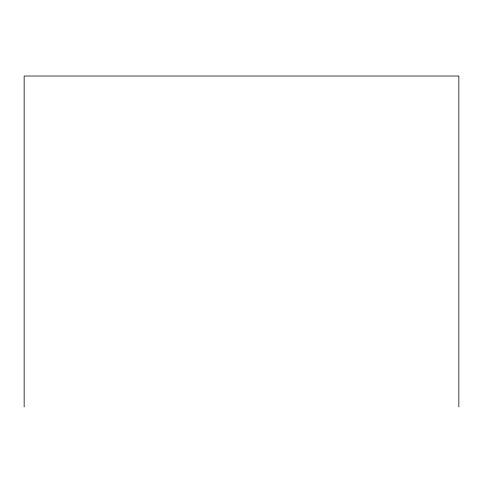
<?xml version="1.0" encoding="UTF-8"?>
<svg xmlns="http://www.w3.org/2000/svg" width="483" height="483" viewBox="0 0 483 483"><rect width="100%" height="100%" fill="white"/><g stroke="black" fill="none" stroke-linecap="round" stroke-linejoin="round"><path stroke-width="0.72" d="M458.85 406.976L458.85 76.024L24.15 76.024L24.15 406.976"/></g></svg>
